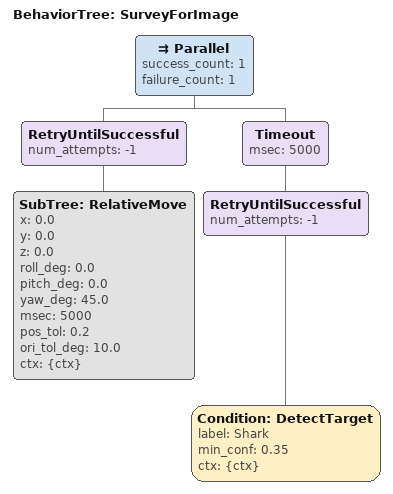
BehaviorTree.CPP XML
<root BTCPP_format="4" main_tree_to_execute="SurveyForImage">
    <BehaviorTree ID="SurveyForImage">
        <Parallel success_count="1" failure_count="1">
            <RetryUntilSuccessful num_attempts="-1">
                <SubTree ID="RelativeMove"
                    x="0.0"
                    y="0.0"
                    z="0.0"
                    roll_deg="0.0"
                    pitch_deg="0.0"
                    yaw_deg="45.0"
                    msec="5000"
                    pos_tol="0.2"
                    ori_tol_deg="10.0"
                    ctx="{ctx}"/>
            </RetryUntilSuccessful>
            <Timeout msec="5000">
                <RetryUntilSuccessful num_attempts="-1">
                        <Condition ID="DetectTarget"
                            label="Shark"
                            min_conf="0.35"
                            ctx="{ctx}"/>
                </RetryUntilSuccessful>
            </Timeout>
        </Parallel>
    </BehaviorTree>
</root>
